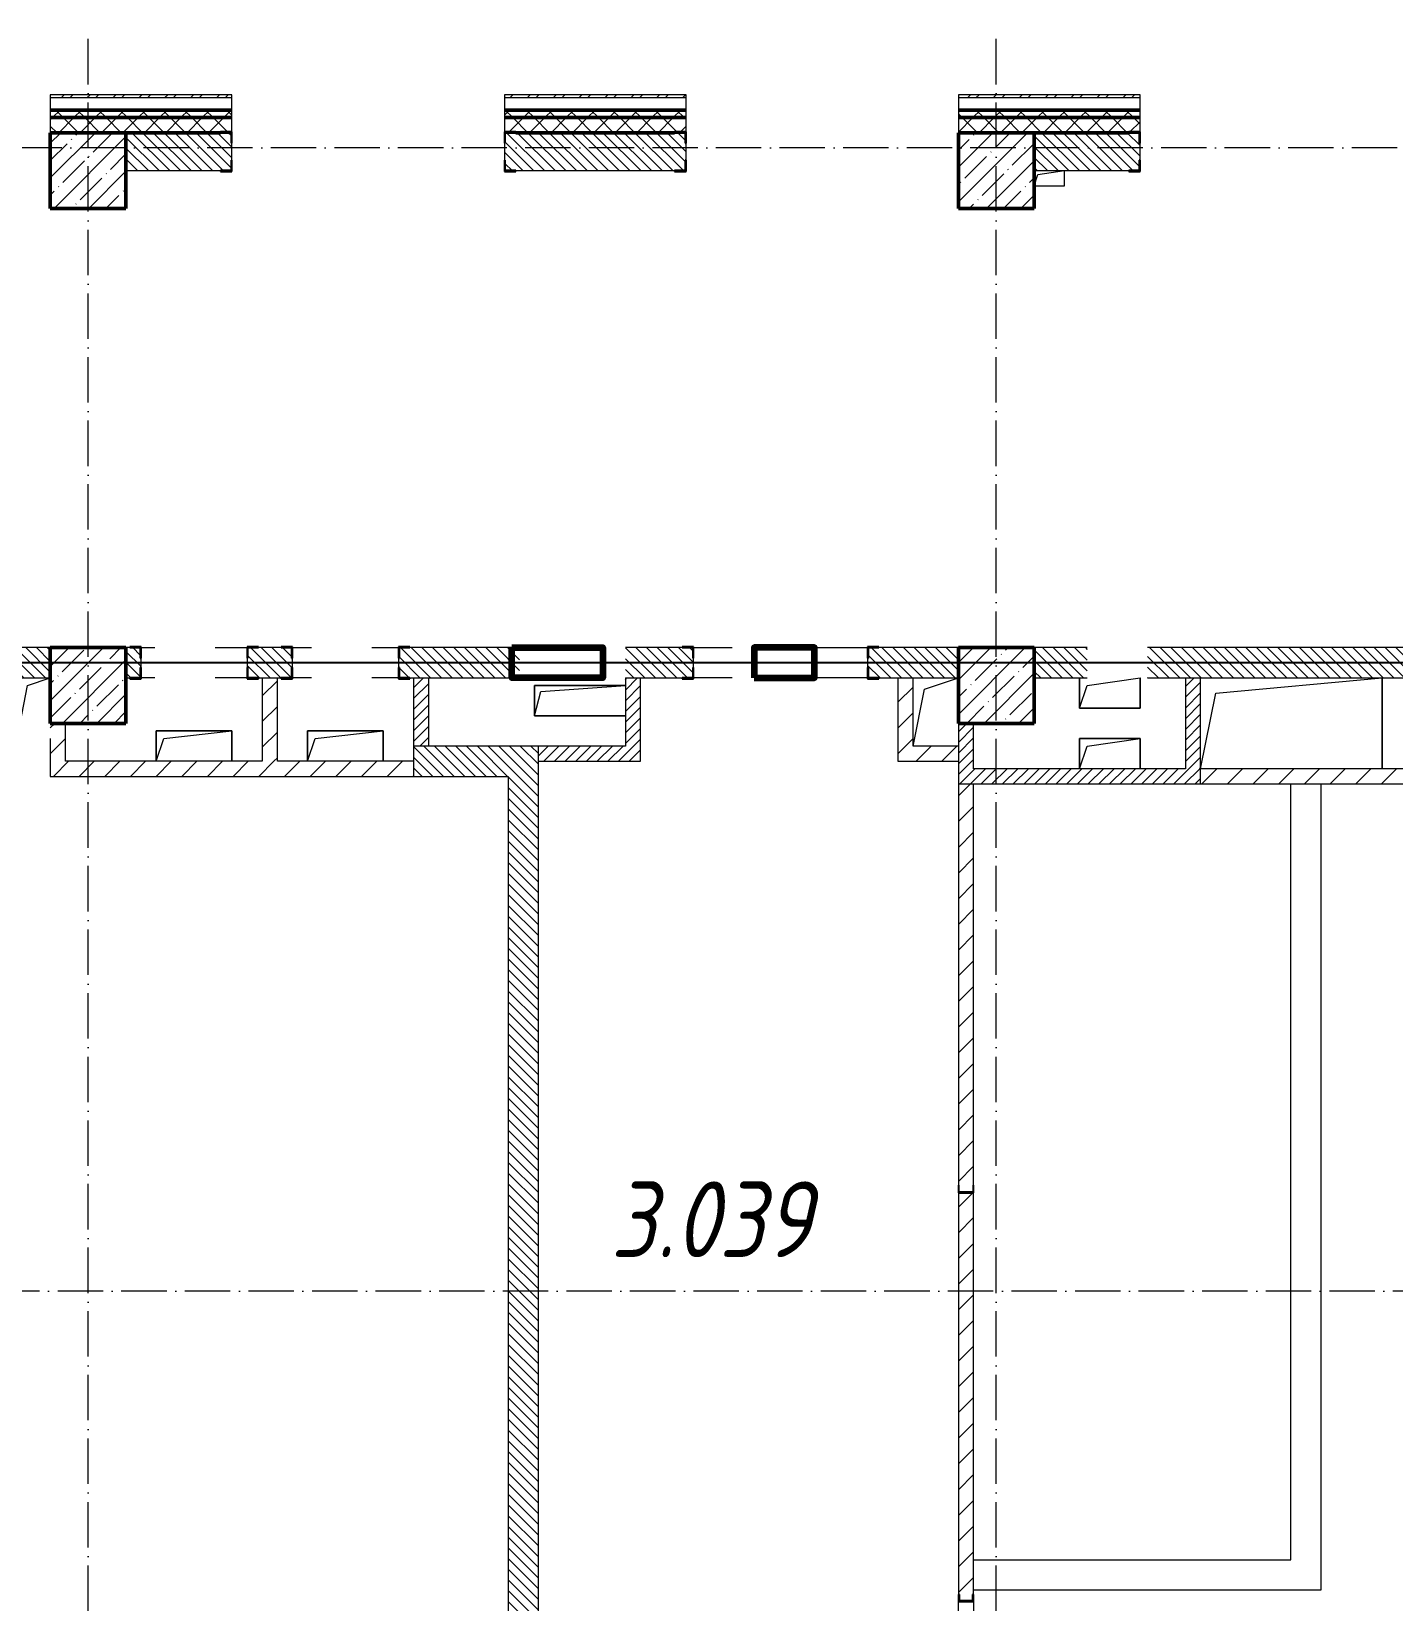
# Model space of a CAD drawing. Header units: millimetres. Extents: x -356862 to 418287, y 0 to 839748.
# Drawn here: x 171104 to 180104, y 458797 to 469166 of the extents above; entities that cross this region are included whole.
import ezdxf

# ---------------------------------------------------------------- set-up
doc = ezdxf.new("R2010")
doc.units = ezdxf.units.MM
doc.linetypes.add('50_200_ШТРИХ_1Т_ш5_п1_п1_', pattern=[700, 500, -100, 0, -100])
for name, color, linetype, lineweight in [('9.7) Заделка 956 шт', 6, 'Continuous', 158), ('A-FLOR-____-OTLN', 7, 'Continuous', 9), ('A-GENM-____-MCUT', 7, 'Continuous', 25), ('A-GENM-____-OTLN', 7, 'Continuous', 9), ('A-GENM-____-OTLN-1', 7, 'Continuous', 25), ('A-WALL-____-MCUT-2', 7, 'Continuous', 50), ('A-WALL-____-MCUT-3', 7, 'Continuous', 9), ('A-WALL-____-PATT-1', 7, 'Continuous', 9), ('A-WALL-FNSH-MCUT-1', 7, 'Continuous', 9), ('I-WALL-____-OTLN', 7, 'Continuous', 9), ('S-COLS-____-MCUT', 7, 'Continuous', 50), ('S-COLS-____-OTLN', 7, 'Continuous', 9), ('S-GRID-____-OTLN-1', 7, '50_200_ШТРИХ_1Т_ш5_п1_п1_', 9), ('Марки помещений', 7, 'Continuous', 9)]:
    doc.layers.add(name, color=color, linetype=linetype, lineweight=lineweight)
doc.styles.add('ISOCPEUR_I_2', font='isocpeui.ttf', dxfattribs={"width": 0.85, "height": 2.3})
pattern_1 = [(135, (142429.057, 459015.94), (-35.35534, -35.35534), [])]
pattern_2 = [(45, (142429.06, 459015.94), (-84.8528, 84.8528), [])]
pattern_3 = [(45, (142429.06, 459015.94), (-70.71068, 70.71068), []), (135, (142429.06, 459015.94), (-70.71068, -70.71068), [])]
pattern_4 = [(45, (142429.06, 459015.94), (-114.04925, 114.04925), []), (45, (142543.1, 459015.94), (-114.04925, 114.04925), [201.612, -40.322, 3.353, -36.97])]
pattern_5 = [(45, (142429.057, 459015.94), (-35.35534, 35.35534), [])]

# ---------------------------------------------------------------- blocks, each defined once
blk = doc.blocks.new('BSC_Колонна _Прямоугольная - 500х500-V75-АР1_План отверстий 3 этажа в осях 1-64_А-ГГ')
at = {"layer": 'S-COLS-____-OTLN'}
h = blk.add_hatch(dxfattribs=at)
h.set_pattern_fill('FP_112', color=256, style=0, pattern_type=2)
h.set_pattern_definition([(45, (-29050, -5831.04), (-114.04925, 114.04925), []), (45, (-28935.95, -5831.04), (-114.04925, 114.04925), [201.613, -40.323, 3.353, -36.97])])
h.paths.add_polyline_path([(-250, -250), (250, -250), (250, 250), (-250, 250)], flags=0)
at = {"layer": 'S-COLS-____-MCUT'}
for p, q in [((250, 250), (-250, 250)), ((-250, 250), (-250, -250)), ((250, -250), (250, 250)), ((-250, -250), (250, -250))]:
    blk.add_line(p, q, dxfattribs=at)
blk = doc.blocks.new('BSC_Колонна _Прямоугольная - 500х500-V114-АР1_План отверстий 3 этажа в осях 1-64_А-ГГ')
at = {"layer": 'S-COLS-____-OTLN'}
h = blk.add_hatch(dxfattribs=at)
h.set_pattern_fill('FP_137', color=256, style=0, pattern_type=2)
h.set_pattern_definition([(45, (-35050, -5831.04), (-114.04925, 114.04925), []), (45, (-34935.95, -5831.04), (-114.04925, 114.04925), [201.613, -40.323, 3.353, -36.97])])
h.paths.add_polyline_path([(-250, -250), (250, -250), (250, 250), (-250, 250)], flags=0)
at = {"layer": 'S-COLS-____-MCUT'}
for p, q in [((250, 250), (-250, 250)), ((-250, 250), (-250, -250)), ((250, -250), (250, 250)), ((-250, -250), (250, -250))]:
    blk.add_line(p, q, dxfattribs=at)
blk = doc.blocks.new('Фахверк_СКБ_Уголок - 250_2700-27497298-АР1_План отверстий 3 этажа в осях 1-64_А-ГГ')
at = {"layer": 'A-GENM-____-MCUT'}
for p, q in [((200, 181), (125, 181)), ((125, 181), (125, 106)), ((125, 106), (131, 106)), ((131, 106), (131, 175)), ((131, 175), (200, 175)), ((200, 175), (200, 181)), ((131, -6), (125, -6)), ((125, -6), (125, -81)), ((125, -81), (200, -81)), ((131, -75), (131, -6)), ((200, -75), (131, -75)), ((200, -81), (200, -75))]:
    blk.add_line(p, q, dxfattribs=at)
blk = doc.blocks.new('154_Стойка_СКБ_Швеллер - СМ-2180_100-28318692-АР1_План отверстий 3 этажа в осях 1-64_А-ГГ')
at = {"layer": 'A-GENM-____-MCUT'}
for p, q in [((171, 50), (125, 50)), ((125, 50), (125, -50)), ((129.5, 42.4), (171, 42.4)), ((129.5, -42.4), (129.5, 42.4)), ((171, 42.4), (171, 50)), ((125, -50), (171, -50)), ((171, -42.4), (129.5, -42.4)), ((171, -50), (171, -42.4))]:
    blk.add_line(p, q, dxfattribs=at)
blk = doc.blocks.new('154_Фахверк_СКБ_Швеллер - Тип_100_3550-28487752-АР1_План отверстий 3 этажа в осях 1-64_А-ГГ')
at = {"layer": 'A-GENM-____-MCUT'}
for p, q in [((175, 50), (125, 50)), ((125, 50), (125, -50)), ((128, 47), (175, 47)), ((128, -47), (128, 47)), ((175, 47), (175, 50)), ((125, -50), (175, -50)), ((175, -47), (128, -47)), ((175, -50), (175, -47))]:
    blk.add_line(p, q, dxfattribs=at)
blk = doc.blocks.new('Фахверк_СКБ_Уголок - 200_3960_зеркало-28268689-АР1_План отверстий 3 этажа в осях 1-64_А-ГГ')
at = {"layer": 'A-GENM-____-MCUT'}
for p, q in [((200, 156), (125, 156)), ((125, 156), (125, 81)), ((131, 81), (131, 150)), ((131, 150), (200, 150)), ((200, 150), (200, 156)), ((125, 81), (131, 81)), ((131, 19), (125, 19)), ((125, 19), (125, -56)), ((131, -50), (131, 19)), ((125, -56), (200, -56)), ((200, -50), (131, -50)), ((200, -56), (200, -50))]:
    blk.add_line(p, q, dxfattribs=at)
blk = doc.blocks.new('Фахверк_СКБ_Уголок - 200_3960-28268576-АР1_План отверстий 3 этажа в осях 1-64_А-ГГ')
at = {"layer": 'A-GENM-____-MCUT'}
for p, q in [((200, 156), (125, 156)), ((125, 156), (125, 81)), ((131, 81), (131, 150)), ((131, 150), (200, 150)), ((200, 150), (200, 156)), ((125, 81), (131, 81)), ((131, 19), (125, 19)), ((125, 19), (125, -56)), ((131, -50), (131, 19)), ((125, -56), (200, -56)), ((200, -50), (131, -50)), ((200, -56), (200, -50))]:
    blk.add_line(p, q, dxfattribs=at)
blk = doc.blocks.new('154_Стойка_СКБ_Уголок - СМ-2180_200-28268025-АР1_План отверстий 3 этажа в осях 1-64_А-ГГ')
at = {"layer": 'A-GENM-____-MCUT'}
for p, q in [((125, 156), (125, 81)), ((200, 156), (125, 156)), ((131, 81), (131, 150)), ((131, 150), (200, 150)), ((200, 150), (200, 156)), ((125, 81), (131, 81)), ((131, 19), (125, 19)), ((125, 19), (125, -56)), ((131, -50), (131, 19)), ((125, -56), (200, -56)), ((200, -50), (131, -50)), ((200, -56), (200, -50))]:
    blk.add_line(p, q, dxfattribs=at)
blk = doc.blocks.new('AR_Отверстие прямоугольное _в плите_ - AR_Отверстие прямоугольное _в плите_-V167-АР1_План отверстий 3 этажа в осях 1-64_А-ГГ')
at = {"layer": 'A-GENM-____-OTLN'}
for p, q in [((250, 100), (-250, 100)), ((-250, 100), (-250, -100)), ((-250, -100), (-200, 50)), ((-200, 50), (250, 100)), ((250, -100), (250, 100))]:
    blk.add_line(p, q, dxfattribs=at)
blk = doc.blocks.new('AR_Отверстие прямоугольное _в плите_ - AR_Отверстие прямоугольное _в плите_-30459223-АР1_План отверстий 3 этажа в осях 1-64_А-ГГ')
at = {"layer": 'A-GENM-____-OTLN'}
for p, q in [((-200, 100), (-200, -100)), ((-200, -100), (-150, 50)), ((-150, 50), (200, 100)), ((200, -100), (200, 100)), ((-200, -100), (200, -100))]:
    blk.add_line(p, q, dxfattribs=at)
blk = doc.blocks.new('AR_Отверстие прямоугольное _в плите_ - AR_Отверстие прямоугольное _в плите_-V173-АР1_План отверстий 3 этажа в осях 1-64_А-ГГ')
at = {"layer": 'A-GENM-____-OTLN'}
for p, q in [((300, 100), (-300, 100)), ((-300, 100), (-300, -100)), ((-300, -100), (-260, 60)), ((-260, 60), (300, 100)), ((-300, -100), (300, -100))]:
    blk.add_line(p, q, dxfattribs=at)
blk = doc.blocks.new('AR_Отверстие прямоугольное _в плите_ - AR_Отверстие прямоугольное _в плите_-V181-АР1_План отверстий 3 этажа в осях 1-64_А-ГГ')
at = {"layer": 'A-GENM-____-OTLN'}
for p, q in [((-100, -50), (-75, 25)), ((-75, 25), (100, 50)), ((100, -50), (100, 50)), ((-100, -50), (100, -50))]:
    blk.add_line(p, q, dxfattribs=at)
blk = doc.blocks.new('AR_Отверстие прямоугольное _в плите_ - AR_Отверстие прямоугольное _в плите_-V190-АР1_План отверстий 3 этажа в осях 1-64_А-ГГ')
at = {"layer": 'A-GENM-____-OTLN'}
for p, q in [((-100, 150), (-100, -150)), ((-50, 100), (100, 150)), ((-100, -150), (-50, 100))]:
    blk.add_line(p, q, dxfattribs=at)
blk = doc.blocks.new('AR_Отверстие прямоугольное _в плите_ - AR_Отверстие прямоугольное _в плите_-V191-АР1_План отверстий 3 этажа в осях 1-64_А-ГГ')
at = {"layer": 'A-GENM-____-OTLN'}
for p, q in [((200, 100), (-200, 100)), ((-200, 100), (-200, -100)), ((-200, -100), (-150, 50)), ((-150, 50), (200, 100)), ((200, -100), (200, 100))]:
    blk.add_line(p, q, dxfattribs=at)
blk = doc.blocks.new('AR_Отверстие прямоугольное _в плите_ - AR_Отверстие прямоугольное _в плите_-V196-АР1_План отверстий 3 этажа в осях 1-64_А-ГГ')
at = {"layer": 'A-GENM-____-OTLN'}
for p, q in [((-75, 150), (150, 225)), ((-150, -225), (-75, 150))]:
    blk.add_line(p, q, dxfattribs=at)
blk = doc.blocks.new('AR_Отверстие прямоугольное _в плите_ - AR_Отверстие прямоугольное _в плите_-V205-АР1_План отверстий 3 этажа в осях 1-64_А-ГГ')
at = {"layer": 'A-GENM-____-OTLN'}
for p, q in [((-500, 200), (600, 300)), ((600, -300), (600, 300)), ((-600, -300), (-500, 200))]:
    blk.add_line(p, q, dxfattribs=at)

msp = doc.modelspace()

# ---------------------------------------------------------------- hatches: boundary and pattern name
at = {"layer": 'A-WALL-____-PATT-1'}
h = msp.add_hatch(dxfattribs=at)
h.set_pattern_fill('FP_3', color=256, style=0, pattern_type=2)
h.set_pattern_definition([(45, (142429.06, 459015.94), (-85.5366, 85.5366), []), (45, (142486.08, 459015.94), (-85.5366, 85.5366), [])])
h.paths.add_polyline_path([(180744.0567, 468726.983), (180744.0567, 468746.983), (180229.0567, 468746.983), (180229.0567, 468726.983)], flags=0)
h.paths.add_polyline_path([(177229.0567, 468726.983), (178429.0567, 468726.983), (178429.0567, 468746.983), (177229.0567, 468746.983)], flags=0)
h.paths.add_polyline_path([(175429.0567, 468726.983), (175429.0567, 468746.983), (174229.0567, 468746.983), (174229.737, 468726.983)], flags=0)
h.paths.add_polyline_path([(172429.0567, 468726.983), (172429.0567, 468746.983), (171229.0567, 468746.983), (171229.0567, 468726.983)], flags=0)
h.paths.add_polyline_path([(169429.0567, 468726.983), (169429.0567, 468746.983), (166279.0567, 468746.983), (166279.0567, 468726.983), (167159.8799, 468726.983)], flags=0)
h = msp.add_hatch(dxfattribs=at)
h.set_pattern_fill('FP_1', color=256, style=0, pattern_type=2)
h.set_pattern_definition(pattern_3)
h.paths.add_polyline_path([(216779.0567, 468596.983), (216779.0567, 468646.983), (210429.0567, 468646.983), (210429.0567, 468596.983), (216648.8799, 468596.983)], flags=0)
h.paths.add_polyline_path([(202509.1656, 468596.983), (202629.0567, 468596.983), (202629.0567, 468646.983), (201429.0567, 468646.983), (201429.0567, 468596.983)], flags=0)
h.paths.add_polyline_path([(199629.0567, 468596.983), (199629.0567, 468646.983), (198429.0567, 468646.983), (198429.0567, 468596.983), (198974.237, 468596.983)], flags=0)
h.paths.add_polyline_path([(196629.0567, 468596.983), (196629.0567, 468646.983), (195429.0567, 468646.983), (195429.0567, 468596.983), (195439.3085, 468596.983)], flags=0)
h.paths.add_polyline_path([(193629.0567, 468596.983), (193629.0567, 468646.983), (192429.0567, 468646.983), (192429.0567, 468596.983)], flags=0)
h.paths.add_polyline_path([(189429.0567, 468596.983), (190629.0567, 468596.983), (190629.0567, 468646.983), (189429.0567, 468646.983)], flags=0)
h.paths.add_polyline_path([(187629.0567, 468596.983), (187629.0567, 468646.983), (186429.0567, 468646.983), (186429.0567, 468596.983), (186601.987, 468596.983)], flags=0)
h.paths.add_polyline_path([(184629.0567, 468596.983), (184629.0567, 468646.983), (183429.0567, 468646.983), (183429.0567, 468596.983)], flags=0)
h.paths.add_polyline_path([(181299.5942, 468596.983), (181629.0567, 468596.983), (181629.0567, 468646.983), (180229.0567, 468646.983), (180229.0567, 468596.983)], flags=0)
h.paths.add_polyline_path([(177229.0567, 468596.983), (178429.0567, 468596.983), (178429.0567, 468646.983), (177229.0567, 468646.983)], flags=0)
h.paths.add_polyline_path([(175429.0567, 468596.983), (175429.0567, 468646.983), (174229.0567, 468646.983), (174229.737, 468596.983)], flags=0)
h.paths.add_polyline_path([(172429.0567, 468596.983), (172429.0567, 468646.983), (171229.0567, 468646.983), (171229.0567, 468596.983)], flags=0)
h.paths.add_polyline_path([(169429.0567, 468596.983), (169429.0567, 468646.983), (166259.0567, 468646.983), (166259.0567, 468596.983), (167159.8799, 468596.983)], flags=0)
h = msp.add_hatch(dxfattribs=at)
h.set_pattern_fill('FP_1', color=256, style=0, pattern_type=2)
h.set_pattern_definition(pattern_3)
h.paths.add_polyline_path([(216779.0567, 468496.983), (216779.0567, 468596.983), (210429.0567, 468596.983), (210429.0567, 468502.983), (210504.0567, 468502.983), (210504.0567, 468496.983), (216648.8799, 468496.983)], flags=0)
h.paths.add_polyline_path([(202509.1656, 468496.983), (202554.0567, 468496.983), (202554.0567, 468502.983), (202629.0567, 468502.983), (202629.0567, 468596.983), (201429.0567, 468596.983), (201429.0567, 468502.983), (201504.0567, 468502.983), (201504.0567, 468496.983), (202279.0567, 468496.983)], flags=0)
h.paths.add_polyline_path([(199554.0567, 468496.983), (199554.0567, 468502.983), (199629.0567, 468502.983), (199629.0567, 468596.983), (198429.0567, 468596.983), (198429.0567, 468502.983), (198504.0567, 468502.983), (198504.0567, 468496.983), (198974.237, 468496.983)], flags=0)
h.paths.add_polyline_path([(196554.0567, 468496.983), (196554.0567, 468502.983), (196629.0567, 468502.983), (196629.0567, 468596.983), (195429.0567, 468596.983), (195429.0567, 468502.983), (195504.0567, 468502.983), (195504.0567, 468496.983), (196279.0567, 468496.983)], flags=0)
h.paths.add_polyline_path([(193554.0567, 468496.983), (193554.0567, 468502.983), (193629.0567, 468502.983), (193629.0567, 468596.983), (192429.0567, 468596.983), (192429.0567, 468502.983), (192504.0567, 468502.983), (192504.0567, 468496.983), (192779.0567, 468496.983)], flags=0)
h.paths.add_polyline_path([(190554.0567, 468496.983), (190554.0567, 468502.983), (190629.0567, 468502.983), (190629.0567, 468596.983), (189429.0567, 468596.983), (189429.0567, 468502.983), (189504.0567, 468502.983), (189504.0567, 468496.983), (190136.9156, 468496.983)], flags=0)
h.paths.add_polyline_path([(186504.0567, 468496.983), (187554.0567, 468496.983), (187554.0567, 468502.983), (187629.0567, 468502.983), (187629.0567, 468596.983), (186429.0567, 468596.983), (186429.0567, 468502.983), (186504.0567, 468502.983)], flags=0)
h.paths.add_polyline_path([(183779.0567, 468496.983), (184554.0567, 468496.983), (184554.0567, 468502.983), (184629.0567, 468502.983), (184629.0567, 468596.983), (183429.0567, 468596.983), (183429.0567, 468502.983), (183504.0567, 468502.983), (183504.0567, 468496.983)], flags=0)
h.paths.add_polyline_path([(181299.5942, 468496.983), (181554.0567, 468496.983), (181554.0567, 468502.983), (181629.0567, 468502.983), (181629.0567, 468596.983), (180229.0567, 468596.983), (180229.0567, 468496.983), (181279.0567, 468496.983)], flags=0)
h.paths.add_polyline_path([(177764.6656, 468496.983), (178354.0567, 468496.983), (178354.0567, 468502.983), (178429.0567, 468502.983), (178429.0567, 468596.983), (177229.0567, 468596.983), (177229.0567, 468496.983), (177729.0567, 468496.983)], flags=0)
h.paths.add_polyline_path([(175354.0567, 468496.983), (175354.0567, 468502.983), (175429.0567, 468502.983), (175429.0567, 468596.983), (174229.0567, 468596.983), (174229.737, 468502.983), (174304.0567, 468502.983), (174304.0567, 468496.983)], flags=0)
h.paths.add_polyline_path([(172354.0567, 468496.983), (172354.0567, 468502.983), (172429.0567, 468502.983), (172429.0567, 468596.983), (171229.0567, 468596.983), (171229.0567, 468496.983), (171729.0567, 468496.983)], flags=0)
h.paths.add_polyline_path([(169354.0567, 468496.983), (169354.0567, 468502.983), (169429.0567, 468502.983), (169429.0567, 468596.983), (166259.0567, 468596.983), (166259.0567, 468496.983), (168729.0567, 468496.983)], flags=0)
h = msp.add_hatch(dxfattribs=at)
h.set_pattern_fill('FP_6', color=256, style=0, pattern_type=2)
h.set_pattern_definition(pattern_1)
h.paths.add_polyline_path([(174235.0567, 468246.983), (175423.0567, 468246.983), (175423.0567, 468315.983), (175429.0567, 468315.983), (175429.0567, 468427.983), (175423.0567, 468427.983), (175423.0567, 468496.983), (174235.0567, 468496.983), (174235.0567, 468427.983), (174229.0567, 468427.983), (174229.737, 468315.983), (174235.0567, 468315.983), (174235.0567, 468248.233)], flags=0)
h.paths.add_polyline_path([(172354.0567, 468246.983), (172423.0567, 468246.983), (172423.0567, 468315.983), (172429.0567, 468315.983), (172429.0567, 468427.983), (172423.0567, 468427.983), (172423.0567, 468496.983), (171729.0567, 468496.983), (171729.0567, 468246.983)], flags=0)
h = msp.add_hatch(dxfattribs=at)
h.set_pattern_fill('FP_6', color=256, style=0, pattern_type=2)
h.set_pattern_definition(pattern_1)
h.paths.add_polyline_path([(177729.0567, 468246.983), (178423.0567, 468246.983), (178423.0567, 468315.983), (178429.0567, 468315.983), (178429.0567, 468427.983), (178423.0567, 468427.983), (178423.0567, 468496.983), (177729.0567, 468496.983)], flags=0)
h = msp.add_hatch(dxfattribs=at)
h.set_pattern_fill('FP_6', color=256, style=0, pattern_type=2)
h.set_pattern_definition(pattern_1)
h.paths.add_polyline_path([(171229.0567, 464896.983), (171229.0567, 465096.983), (168729.0567, 465096.983), (168729.0567, 464896.983), (170694.8084, 464896.983)], flags=0)
h = msp.add_hatch(dxfattribs=at)
h.set_pattern_fill('FP_6', color=256, style=0, pattern_type=2)
h.set_pattern_definition(pattern_1)
h.paths.add_polyline_path([(176704.0567, 464896.983), (177229.0567, 464896.983), (177229.0567, 465096.983), (176635.0567, 465096.983), (176635.0567, 465027.983), (176629.0567, 465027.983), (176629.0567, 464965.983), (176635.0567, 464965.983), (176635.0567, 464896.983)], flags=0)
h.paths.add_polyline_path([(175404.0567, 464896.983), (175473.0567, 464896.983), (175473.0567, 464965.983), (175479.0567, 464965.983), (175479.0567, 465027.983), (175473.0567, 465027.983), (175473.0567, 465096.983), (175029.0567, 465096.983), (175029.0567, 464896.983)], flags=0)
h.paths.add_polyline_path([(174329.0567, 464896.983), (174329.0567, 465096.983), (173535.0567, 465096.983), (173535.0567, 465027.983), (173529.0567, 465027.983), (173529.0567, 464965.983), (173535.0567, 464965.983), (173535.0567, 464896.983), (174229.737, 464896.983)], flags=0)
h.paths.add_polyline_path([(172604.0567, 464896.983), (172823.0567, 464896.983), (172823.0567, 464965.983), (172829.0567, 464965.983), (172829.0567, 465027.983), (172823.0567, 465027.983), (172823.0567, 465096.983), (172535.0567, 465096.983), (172535.0567, 465027.983), (172529.0567, 465027.983), (172529.0567, 464965.983), (172535.0567, 464965.983), (172535.0567, 464896.983)], flags=0)
h.paths.add_polyline_path([(171729.0567, 464896.983), (171823.0567, 464896.983), (171823.0567, 464965.983), (171829.0567, 464965.983), (171829.0567, 465027.983), (171823.0567, 465027.983), (171823.0567, 465096.983), (171729.0567, 465096.983), (171729.0567, 464990.983)], flags=0)
h = msp.add_hatch(dxfattribs=at)
h.set_pattern_fill('FP_6', color=256, style=0, pattern_type=2)
h.set_pattern_definition(pattern_1)
h.paths.add_polyline_path([(180229.0567, 464896.983), (180229.0567, 465096.983), (178479.0567, 465096.983), (178479.0567, 464896.983), (179532.1299, 464896.983)], flags=0)
h.paths.add_polyline_path([(177764.6656, 464896.983), (178079.0567, 464896.983), (178079.0567, 465096.983), (177729.0567, 465096.983), (177729.0567, 464896.983)], flags=0)
h = msp.add_hatch(dxfattribs=at)
h.set_pattern_fill('FP_4', color=256, style=0, pattern_type=2)
h.set_pattern_definition(pattern_2)
h.paths.add_polyline_path([(172729.0567, 464346.983), (172729.0567, 464896.983), (172629.0567, 464896.983), (172629.0567, 464346.983)], flags=0)
h = msp.add_hatch(dxfattribs=at)
h.set_pattern_fill('FP_5', color=256, style=0, pattern_type=2)
h.set_pattern_definition(pattern_5)
h.paths.add_polyline_path([(173729.0567, 464446.983), (173729.0567, 464896.983), (173629.0567, 464896.983), (173629.0567, 464446.983)], flags=0)
h = msp.add_hatch(dxfattribs=at)
h.set_pattern_fill('FP_5', color=256, style=0, pattern_type=2)
h.set_pattern_definition(pattern_5)
h.paths.add_polyline_path([(175129.0567, 464346.983), (175129.0567, 464896.983), (175029.0567, 464896.983), (175029.0567, 464346.983)], flags=0)
h = msp.add_hatch(dxfattribs=at)
h.set_pattern_fill('FP_4', color=256, style=0, pattern_type=2)
h.set_pattern_definition(pattern_2)
h.paths.add_polyline_path([(176929.0567, 464446.983), (176929.0567, 464896.983), (176829.0567, 464896.983), (176829.0567, 464446.983)], flags=0)
h = msp.add_hatch(dxfattribs=at)
h.set_pattern_fill('FP_5', color=256, style=0, pattern_type=2)
h.set_pattern_definition(pattern_5)
h.paths.add_polyline_path([(178829.0567, 464296.983), (178829.0567, 464896.983), (178729.0567, 464896.983), (178729.0567, 464296.983)], flags=0)
h = msp.add_hatch(dxfattribs=at)
h.set_pattern_fill('FP_4', color=256, style=0, pattern_type=2)
h.set_pattern_definition(pattern_2)
h.paths.add_polyline_path([(171329.0567, 464346.983), (171329.0567, 464596.983), (171229.0567, 464596.983), (171229.0567, 464346.983)], flags=0)
h = msp.add_hatch(dxfattribs=at)
h.set_pattern_fill('FP_5', color=256, style=0, pattern_type=2)
h.set_pattern_definition(pattern_5)
h.paths.add_polyline_path([(177329.0567, 464196.983), (177329.0567, 464596.983), (177229.0567, 464596.983), (177229.0567, 464196.983)], flags=0)
h = msp.add_hatch(dxfattribs=at)
h.set_pattern_fill('FP_4', color=256, style=0, pattern_type=2)
h.set_pattern_definition(pattern_2)
h.paths.add_polyline_path([(172462.2727, 464246.983), (173629.0567, 464246.983), (173629.0567, 464346.983), (171229.0567, 464346.983), (171229.0567, 464246.983)], flags=0)
h = msp.add_hatch(dxfattribs=at)
h.set_pattern_fill('FP_6', color=256, style=0, pattern_type=2)
h.set_pattern_definition(pattern_1)
h.paths.add_polyline_path([(174254.0567, 464246.983), (174254.0567, 464446.983), (173629.0567, 464446.983), (173629.0567, 464246.983), (174229.737, 464246.983)], flags=0)
h = msp.add_hatch(dxfattribs=at)
h.set_pattern_fill('FP_6', color=256, style=0, pattern_type=2)
h.set_pattern_definition(pattern_1)
h.paths.add_polyline_path([(174454.0567, 457346.983), (174454.0567, 464446.983), (174254.0567, 464446.983), (174254.0567, 457352.983), (174304.0567, 457352.983), (174304.0567, 457346.983)], flags=0)
h = msp.add_hatch(dxfattribs=at)
h.set_pattern_fill('FP_5', color=256, style=0, pattern_type=2)
h.set_pattern_definition(pattern_5)
h.paths.add_polyline_path([(175029.0567, 464346.983), (175029.0567, 464446.983), (174454.0567, 464446.983), (174454.0567, 464346.983)], flags=0)
h = msp.add_hatch(dxfattribs=at)
h.set_pattern_fill('FP_4', color=256, style=0, pattern_type=2)
h.set_pattern_definition(pattern_2)
h.paths.add_polyline_path([(177229.0567, 464346.983), (177229.0567, 464446.983), (176829.0567, 464446.983), (176829.0567, 464346.983)], flags=0)
h = msp.add_hatch(dxfattribs=at)
h.set_pattern_fill('FP_5', color=256, style=0, pattern_type=2)
h.set_pattern_definition(pattern_5)
h.paths.add_polyline_path([(178829.0567, 464196.983), (178829.0567, 464296.983), (177329.0567, 464296.983), (177329.0567, 464196.983), (177764.6656, 464196.983)], flags=0)
h = msp.add_hatch(dxfattribs=at)
h.set_pattern_fill('FP_4', color=256, style=0, pattern_type=2)
h.set_pattern_definition(pattern_2)
h.paths.add_polyline_path([(180629.0567, 464196.983), (180629.0567, 464296.983), (178829.0567, 464296.983), (178829.0567, 464196.983), (179532.1299, 464196.983)], flags=0)
h = msp.add_hatch(dxfattribs=at)
h.set_pattern_fill('FP_4', color=256, style=0, pattern_type=2)
h.set_pattern_definition(pattern_2)
h.paths.add_polyline_path([(177232.0567, 457596.983), (177326.0567, 457596.983), (177326.0567, 457643.983), (177232.0567, 457643.983)], flags=0)
h.paths.add_polyline_path([(177321.4567, 458801.483), (177321.4567, 458842.983), (177329.0567, 458842.983), (177329.0567, 461496.983), (177229.0567, 461496.983), (177229.9086, 458842.983), (177236.6567, 458842.983), (177236.6567, 458801.483)], flags=0)
h.paths.add_polyline_path([(177326.0567, 461499.983), (177326.0567, 461546.983), (177329.0567, 461546.983), (177329.0567, 464196.983), (177229.0567, 464196.983), (177229.0567, 461546.983), (177232.0567, 461546.983), (177232.0567, 461499.983), (177279.1123, 461499.983)], flags=0)
at = {"layer": 'S-COLS-____-OTLN'}
h = msp.add_hatch(dxfattribs=at)
h.set_pattern_fill('FP_38', color=256, style=0, pattern_type=2)
h.set_pattern_definition(pattern_4)
h.paths.add_polyline_path([(171229.0567, 467996.983), (171729.0567, 467996.983), (171729.0567, 468496.983), (171229.0567, 468496.983)], flags=0)
h = msp.add_hatch(dxfattribs=at)
h.set_pattern_fill('FP_38', color=256, style=0, pattern_type=2)
h.set_pattern_definition(pattern_4)
h.paths.add_polyline_path([(177229.0567, 467996.983), (177729.0567, 467996.983), (177729.0567, 468496.983), (177229.0567, 468496.983)], flags=0)

# ---------------------------------------------------------------- linework, layer by layer
at = {"color": 251, "ltscale": 0.6, "true_color": 0x636466}
msp.add_line((232747.844, 464996.983), (137760.2865, 464996.983), dxfattribs=at)
at = {"layer": '9.7) Заделка 956 шт'}
for points in [[(174279.0567, 465096.983), (174879.0567, 465096.983), (174879.0567, 464896.983), (174279.0567, 464896.983)], [(175879.0567, 464896.983), (176279.0567, 464896.983), (176279.0567, 465096.983), (175879.0567, 465096.983)]]:
    msp.add_lwpolyline(points, close=True, dxfattribs=at)
at = {"layer": 'A-FLOR-____-OTLN'}
for p, q in [((178029.0567, 464696.983), (178029.0567, 464896.983)), ((178429.0567, 464896.983), (178429.0567, 464696.983)), ((180029.0567, 464896.983), (180029.0567, 464296.983)), ((174429.0567, 464846.983), (175029.0567, 464846.983)), ((174429.0567, 464646.983), (174429.0567, 464846.983)), ((178429.0567, 464696.983), (178029.0567, 464696.983)), ((175029.0567, 464646.983), (174429.0567, 464646.983)), ((171929.0567, 464546.983), (172429.0567, 464546.983)), ((171929.0567, 464346.983), (171929.0567, 464546.983)), ((172429.0567, 464546.983), (172429.0567, 464346.983)), ((172929.0567, 464546.983), (173429.0567, 464546.983)), ((172929.0567, 464346.983), (172929.0567, 464546.983)), ((173429.0567, 464546.983), (173429.0567, 464346.983)), ((178029.0567, 464496.983), (178429.0567, 464496.983)), ((178029.0567, 464296.983), (178029.0567, 464496.983)), ((178429.0567, 464496.983), (178429.0567, 464296.983))]:
    msp.add_line(p, q, dxfattribs=at)
at = {"layer": 'A-WALL-____-MCUT-2'}
for p, q in [((172429.0567, 468646.983), (171229.0567, 468646.983)), ((175429.0567, 468646.983), (174229.0567, 468646.983)), ((178429.0567, 468646.983), (177229.0567, 468646.983)), ((172429.0567, 468596.983), (171229.0567, 468596.983)), ((171729.0567, 468496.983), (172354.0567, 468496.983)), ((175429.0567, 468596.983), (174229.0567, 468596.983)), ((174304.0567, 468496.983), (175354.0567, 468496.983)), ((178429.0567, 468596.983), (177229.0567, 468596.983)), ((177729.0567, 468496.983), (178354.0567, 468496.983))]:
    msp.add_line(p, q, dxfattribs=at)
at = {"layer": 'A-WALL-____-MCUT-3'}
for p, q in [((172429.0567, 468726.983), (171229.0567, 468726.983)), ((171229.0567, 468726.983), (171229.0567, 468496.983)), ((172429.0567, 468502.983), (172429.0567, 468726.983)), ((175429.0567, 468726.983), (174229.0567, 468726.983)), ((174229.0567, 468726.983), (174229.0567, 468502.983)), ((175429.0567, 468502.983), (175429.0567, 468726.983)), ((178429.0567, 468726.983), (177229.0567, 468726.983)), ((177229.0567, 468726.983), (177229.0567, 468496.983)), ((178429.0567, 468502.983), (178429.0567, 468726.983)), ((171229.0567, 468496.983), (171729.0567, 468496.983)), ((171729.0567, 468496.983), (171729.0567, 468246.983)), ((177229.0567, 468496.983), (177729.0567, 468496.983)), ((177729.0567, 468496.983), (177729.0567, 468246.983)), ((172429.0567, 468315.983), (172429.0567, 468427.983)), ((174229.0567, 468427.983), (174229.0567, 468315.983)), ((175429.0567, 468315.983), (175429.0567, 468427.983)), ((178429.0567, 468315.983), (178429.0567, 468427.983)), ((171729.0567, 468246.983), (172354.0567, 468246.983)), ((174304.0567, 468246.983), (175354.0567, 468246.983)), ((177729.0567, 468246.983), (178354.0567, 468246.983)), ((171229.0567, 465096.983), (168729.0567, 465096.983)), ((171754.0567, 465096.983), (171729.0567, 465096.983)), ((172754.0567, 465096.983), (172604.0567, 465096.983)), ((174329.0567, 465096.983), (173604.0567, 465096.983)), ((175404.0567, 465096.983), (175029.0567, 465096.983)), ((177229.0567, 465096.983), (176704.0567, 465096.983)), ((178079.0567, 465096.983), (177729.0567, 465096.983)), ((180229.0567, 465096.983), (178479.0567, 465096.983)), ((171829.0567, 464965.983), (171829.0567, 465027.983)), ((172529.0567, 465027.983), (172529.0567, 464965.983)), ((172829.0567, 464965.983), (172829.0567, 465027.983)), ((173529.0567, 465027.983), (173529.0567, 464965.983)), ((175479.0567, 464965.983), (175479.0567, 465027.983)), ((176629.0567, 465027.983), (176629.0567, 464965.983)), ((168729.0567, 464896.983), (171229.0567, 464896.983)), ((171729.0567, 464896.983), (171754.0567, 464896.983)), ((172604.0567, 464896.983), (172754.0567, 464896.983)), ((173604.0567, 464896.983), (174329.0567, 464896.983)), ((175029.0567, 464896.983), (175404.0567, 464896.983)), ((176704.0567, 464896.983), (177229.0567, 464896.983)), ((177729.0567, 464896.983), (178079.0567, 464896.983)), ((178479.0567, 464896.983), (180229.0567, 464896.983)), ((174454.0567, 464446.983), (173629.0567, 464446.983)), ((173629.0567, 464446.983), (173629.0567, 464246.983)), ((174454.0567, 457346.983), (174454.0567, 464446.983)), ((173629.0567, 464246.983), (174254.0567, 464246.983)), ((174254.0567, 464246.983), (174254.0567, 457352.983))]:
    msp.add_line(p, q, dxfattribs=at)
at = {"layer": 'A-WALL-FNSH-MCUT-1'}
for p, q in [((172429.0567, 468746.983), (171229.0567, 468746.983)), ((171229.0567, 468746.983), (171229.0567, 468726.983)), ((172429.0567, 468726.983), (172429.0567, 468746.983)), ((172429.0567, 468726.983), (172429.0567, 468726.983)), ((175429.0567, 468746.983), (174229.0567, 468746.983)), ((174229.0567, 468746.983), (174229.0567, 468726.983)), ((175429.0567, 468726.983), (175429.0567, 468746.983)), ((175429.0567, 468726.983), (175429.0567, 468726.983)), ((178429.0567, 468746.983), (177229.0567, 468746.983)), ((177229.0567, 468746.983), (177229.0567, 468726.983)), ((178429.0567, 468726.983), (178429.0567, 468746.983)), ((178429.0567, 468726.983), (178429.0567, 468726.983)), ((172629.0567, 464896.983), (172629.0567, 464346.983)), ((172729.0567, 464346.983), (172729.0567, 464896.983)), ((173629.0567, 464896.983), (173629.0567, 464446.983)), ((173729.0567, 464446.983), (173729.0567, 464896.983)), ((175029.0567, 464896.983), (175029.0567, 464896.983)), ((175029.0567, 464896.983), (175029.0567, 464446.983)), ((175129.0567, 464346.983), (175129.0567, 464896.983)), ((176829.0567, 464896.983), (176829.0567, 464346.983)), ((176929.0567, 464446.983), (176929.0567, 464896.983)), ((178729.0567, 464896.983), (178729.0567, 464296.983)), ((178829.0567, 464196.983), (178829.0567, 464896.983)), ((171329.0567, 464346.983), (171329.0567, 464596.983)), ((177229.0567, 464596.983), (177229.0567, 461546.983)), ((177329.0567, 464296.983), (177329.0567, 464596.983)), ((171229.0567, 464496.983), (171229.0567, 464246.983)), ((172629.0567, 464346.983), (171329.0567, 464346.983)), ((173629.0567, 464346.983), (172729.0567, 464346.983)), ((175029.0567, 464446.983), (174454.0567, 464446.983)), ((174454.0567, 464346.983), (175129.0567, 464346.983)), ((176829.0567, 464346.983), (177229.0567, 464346.983)), ((177229.0567, 464446.983), (176929.0567, 464446.983)), ((171229.0567, 464246.983), (173629.0567, 464246.983)), ((178729.0567, 464296.983), (177329.0567, 464296.983)), ((180629.0567, 464296.983), (178829.0567, 464296.983)), ((177229.0567, 464196.983), (180729.0567, 464196.983)), ((177329.0567, 461546.983), (177329.0567, 464196.983)), ((177229.0567, 461496.983), (177229.0567, 458842.983)), ((177329.0567, 458842.983), (177329.0567, 461496.983))]:
    msp.add_line(p, q, dxfattribs=at)
at = {"layer": 'I-WALL-____-OTLN'}
for p, q in [((171829.0567, 465096.983), (171919.0567, 465096.983)), ((172319.0567, 465096.983), (172529.0567, 465096.983)), ((172829.0567, 465096.983), (172954.0567, 465096.983)), ((173354.0567, 465096.983), (173529.0567, 465096.983)), ((175479.0567, 465096.983), (175734.0567, 465096.983)), ((175984.0567, 465096.983), (176629.0567, 465096.983)), ((171919.0567, 464896.983), (171829.0567, 464896.983)), ((172529.0567, 464896.983), (172319.0567, 464896.983)), ((172954.0567, 464896.983), (172829.0567, 464896.983)), ((173529.0567, 464896.983), (173354.0567, 464896.983)), ((175734.0567, 464896.983), (175479.0567, 464896.983)), ((176629.0567, 464896.983), (175984.0567, 464896.983)), ((179424.0567, 459071.983), (179424.0567, 464196.983)), ((179624.0567, 464196.983), (179624.0567, 458871.983)), ((177329.0567, 459071.983), (179424.0567, 459071.983)), ((179624.0567, 458871.983), (177329.0567, 458871.983)), ((177229.0567, 457646.983), (177229.0567, 458796.983)), ((177329.0567, 458796.983), (177329.0567, 457646.983))]:
    msp.add_line(p, q, dxfattribs=at)
at = {"layer": 'S-COLS-____-MCUT'}
for p, q in [((171729.0567, 468496.983), (171229.0567, 468496.983)), ((171229.0567, 468496.983), (171229.0567, 467996.983)), ((171729.0567, 467996.983), (171729.0567, 468496.983)), ((177729.0567, 468496.983), (177229.0567, 468496.983)), ((177229.0567, 468496.983), (177229.0567, 467996.983)), ((177729.0567, 467996.983), (177729.0567, 468496.983)), ((171229.0567, 467996.983), (171729.0567, 467996.983)), ((177229.0567, 467996.983), (177729.0567, 467996.983))]:
    msp.add_line(p, q, dxfattribs=at)
at = {"layer": 'S-GRID-____-OTLN-1', "color": 251, "ltscale": 0.6, "true_color": 0x636466}
for p, q in [((171479.0567, 454533.3346), (171479.0567, 469166.4803)), ((177479.0567, 454533.3346), (177479.0567, 469166.4803)), ((246503.4633, 468396.983), (137999.201, 468396.983)), ((246355.527, 460846.983), (137760.2865, 460846.983))]:
    msp.add_line(p, q, dxfattribs=at)

# ---------------------------------------------------------------- block references
at = {"layer": 'A-GENM-____-OTLN'}
for name, p in [('AR_Отверстие прямоугольное _в плите_ - AR_Отверстие прямоугольное _в плите_-V181-АР1_План отверстий 3 этажа в осях 1-64_А-ГГ', (177829.0567, 468196.983)), ('AR_Отверстие прямоугольное _в плите_ - AR_Отверстие прямоугольное _в плите_-V190-АР1_План отверстий 3 этажа в осях 1-64_А-ГГ', (171129.0567, 464746.983)), ('AR_Отверстие прямоугольное _в плите_ - AR_Отверстие прямоугольное _в плите_-V196-АР1_План отверстий 3 этажа в осях 1-64_А-ГГ', (177079.0567, 464671.983)), ('AR_Отверстие прямоугольное _в плите_ - AR_Отверстие прямоугольное _в плите_-30459223-АР1_План отверстий 3 этажа в осях 1-64_А-ГГ', (178229.0567, 464796.983)), ('AR_Отверстие прямоугольное _в плите_ - AR_Отверстие прямоугольное _в плите_-V205-АР1_План отверстий 3 этажа в осях 1-64_А-ГГ', (179429.0567, 464596.983)), ('AR_Отверстие прямоугольное _в плите_ - AR_Отверстие прямоугольное _в плите_-V173-АР1_План отверстий 3 этажа в осях 1-64_А-ГГ', (174729.0567, 464746.983)), ('AR_Отверстие прямоугольное _в плите_ - AR_Отверстие прямоугольное _в плите_-V167-АР1_План отверстий 3 этажа в осях 1-64_А-ГГ', (172179.0567, 464446.983)), ('AR_Отверстие прямоугольное _в плите_ - AR_Отверстие прямоугольное _в плите_-V167-АР1_План отверстий 3 этажа в осях 1-64_А-ГГ', (173179.0567, 464446.983)), ('AR_Отверстие прямоугольное _в плите_ - AR_Отверстие прямоугольное _в плите_-V191-АР1_План отверстий 3 этажа в осях 1-64_А-ГГ', (178229.0567, 464396.983))]:
    msp.add_blockref(name, p, dxfattribs=at)
at = {"layer": 'A-GENM-____-OTLN-1'}
for name, p, rotation in [('Фахверк_СКБ_Уголок - 250_2700-27497298-АР1_План отверстий 3 этажа в осях 1-64_А-ГГ', (172554.0567, 468421.983), 180), ('Фахверк_СКБ_Уголок - 250_2700-27497298-АР1_План отверстий 3 этажа в осях 1-64_А-ГГ', (175554.0567, 468421.983), 180), ('Фахверк_СКБ_Уголок - 250_2700-27497298-АР1_План отверстий 3 этажа в осях 1-64_А-ГГ', (178554.0567, 468421.983), 180), ('Фахверк_СКБ_Уголок - 200_3960_зеркало-28268689-АР1_План отверстий 3 этажа в осях 1-64_А-ГГ', (171954.0567, 465046.983), 180), ('Фахверк_СКБ_Уголок - 200_3960_зеркало-28268689-АР1_План отверстий 3 этажа в осях 1-64_А-ГГ', (172954.0567, 465046.983), 180), ('154_Стойка_СКБ_Уголок - СМ-2180_200-28268025-АР1_План отверстий 3 этажа в осях 1-64_А-ГГ', (175604.0567, 465046.983), 180), ('154_Фахверк_СКБ_Швеллер - Тип_100_3550-28487752-АР1_План отверстий 3 этажа в осях 1-64_А-ГГ', (177279.0567, 461371.983), 89.99999999999991), ('154_Стойка_СКБ_Швеллер - СМ-2180_100-28318692-АР1_План отверстий 3 этажа в осях 1-64_А-ГГ', (177279.0567, 458671.983), 89.99999999999991)]:
    msp.add_blockref(name, p, dxfattribs=dict(at, rotation=rotation))
for name, p in [('Фахверк_СКБ_Уголок - 250_2700-27497298-АР1_План отверстий 3 этажа в осях 1-64_А-ГГ', (174104.0567, 468321.983)), ('Фахверк_СКБ_Уголок - 200_3960-28268576-АР1_План отверстий 3 этажа в осях 1-64_А-ГГ', (172404.0567, 464946.983)), ('154_Стойка_СКБ_Уголок - СМ-2180_200-28268025-АР1_План отверстий 3 этажа в осях 1-64_А-ГГ', (173404.0567, 464946.983)), ('154_Стойка_СКБ_Уголок - СМ-2180_200-28268025-АР1_План отверстий 3 этажа в осях 1-64_А-ГГ', (176504.0567, 464946.983))]:
    msp.add_blockref(name, p, dxfattribs=at)
at = {"layer": 'S-COLS-____-OTLN'}
for name, p in [('BSC_Колонна _Прямоугольная - 500х500-V75-АР1_План отверстий 3 этажа в осях 1-64_А-ГГ', (171479.0567, 464846.983)), ('BSC_Колонна _Прямоугольная - 500х500-V114-АР1_План отверстий 3 этажа в осях 1-64_А-ГГ', (177479.0567, 464846.983))]:
    msp.add_blockref(name, p, dxfattribs=at)

# ---------------------------------------------------------------- texts
at = {"layer": 'Марки помещений', "insert": (174930.4278, 461571.6303), "char_height": 500, "width": 785.65375, "attachment_point": 1, "style": 'ISOCPEUR_I_2'}
msp.add_mtext('3.039', dxfattribs=at)

doc.saveas('drawing.dxf')
